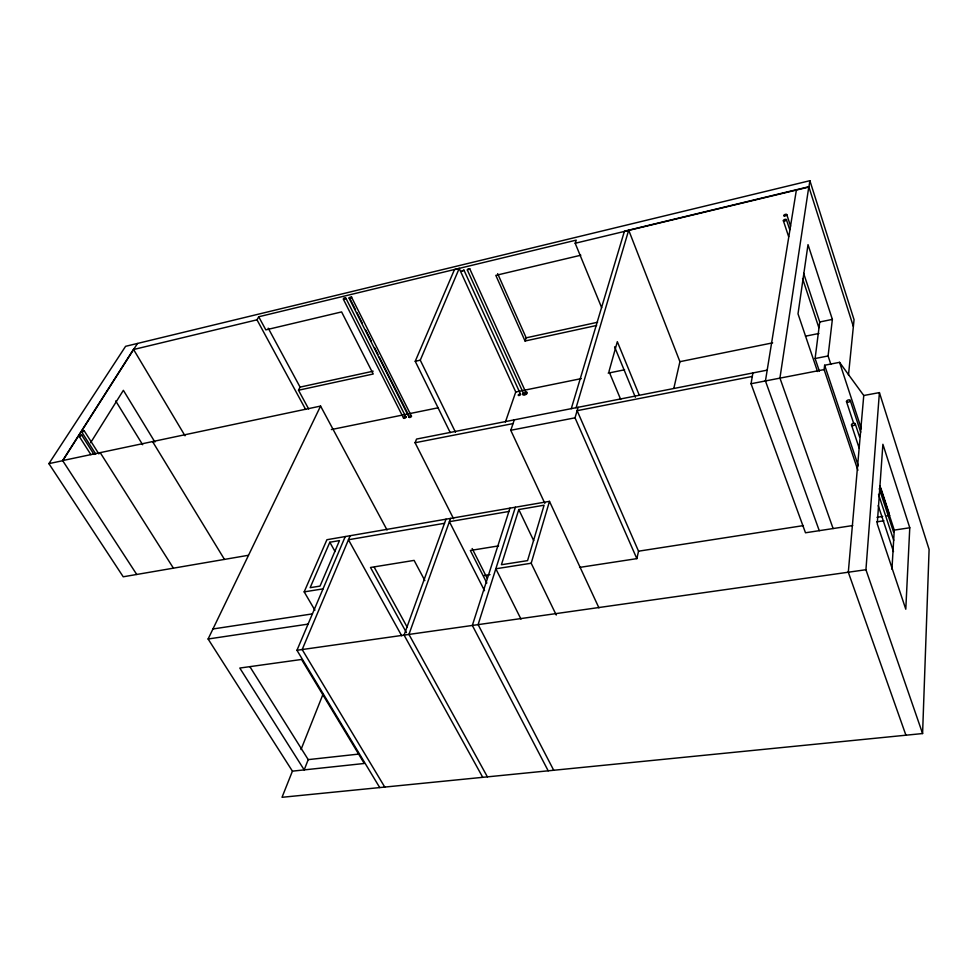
<?xml version="1.0" encoding="UTF-8"?>
<svg xmlns="http://www.w3.org/2000/svg" width="978" height="978" viewBox="0 0 978 978"><rect width="100%" height="100%" fill="white"/><g stroke="black" fill="none" stroke-linecap="round" stroke-linejoin="round"><path stroke-width="1.47" d="M387.056 530.015L320.588 406.078L208.106 639.001L292.422 771.153L282.019 797.302L922.584 733.549L929.1 549.44L879.405 392.606L863.757 395.503L839.54 362.337L824.637 365.246L824.124 369.586L857.889 470.296M349.366 297.605C348.364 300.417 355.087 295.05 349.366 297.605M909.772 527.765L905.787 609.208L877.254 523.939L882.889 444.281L909.772 527.765L894.259 530.1L891.948 569.22M922.584 733.549L865.933 569.722L879.405 392.606M848.305 572.216L863.757 395.503M84.218 430.858L81.871 432.227L84.157 430.723L98.851 453.89M848.488 375.087L854.051 319.708L809.882 180.698L125.587 346.322L48.9 463.633L123.228 576.788L248.436 555.284M830.897 364.439L828.085 355.968L832.364 319.39L808.011 244.634L798.011 313.828L817.522 371.518M819.368 371.175L815.102 358.523L819.735 321.982L803.635 273.314M571.274 408.682L624.441 231.187L808.818 186.737L779.931 378.058L833.109 528.548M808.928 187.042L809.882 180.698M765.444 380.943L796.373 190.062M852.682 525.553L805.493 532.778L751.043 383.731L752.889 373.021M523.817 394.158L467.313 269.94L468.169 268.84L469.721 268.705L526.127 392.973M673.879 388.107L679.918 361.677L628.695 230.16L576.091 407.74M579.575 567.411L636.849 558.634L638.536 551.189L577.13 410.674L752.302 376.432M405.919 417.141L403.718 417.594M556.25 615.04L531.188 563.242L549.477 501.347L326.909 539.722L304.182 591.873L314.916 610.223M636.849 558.634L575.027 417.826L578.108 407.337M345.723 298.253C340.344 297.141 348.73 299.953 343.376 298.84M518.792 509.55L501.421 564.734L527.558 560.626L544.086 505.198L518.792 509.55L533.682 540.663M515.369 507.227L478.108 624.6L553.719 770.261M509.966 508.157L472.337 625.419L548.193 770.811M510.785 430.357L514.269 419.88M601.678 307.728L575.186 243.265L576.25 240.123L258.718 316.762L256.994 319.818L133.595 349.513L62.714 460.711L48.9 463.633M505.394 422.056L515.748 391.97L459.208 268.449L454.464 269.598L415.234 361.285L450.235 432.606M596.629 325.466L525.052 341.016L526.176 337.826L497.655 273.657M450.577 518.401L408.938 634.404L487.399 776.862M445.992 519.184L404.073 635.101L482.741 777.327M250.05 666.947L308.217 759.625L304.195 769.894L239.793 668.047L301.554 659.465L364.293 763.476L292.422 771.153M301.004 749.564L322.972 694.307M453.596 518.78L415.075 442.741L416.555 439.061L767.155 370.149M350.161 535.712L302.178 649.551L384.757 787.07M455.479 432.227L420.271 360.185L459.208 268.449M379.721 787.571L296.957 650.284L345.246 536.555M329.83 542.24L310.148 587.68L320.026 586.103L339.476 540.589L329.83 542.24L335.063 551.543M308.645 408.951L298.498 390.234L300.075 387.117L373.168 371.188M90.624 442.716L123.375 390.32L154.915 442.068M136.737 574.477L62.629 460.577L133.485 349.329L185.013 435.785M133.595 349.513L137.47 343.51M575.186 243.265L808.916 187.042M580.834 255.221L495.822 275.368L525.052 341.016M415.234 361.285L420.271 360.185M526.176 337.826L597.595 322.251M298.498 390.234L373.229 373.999L341.603 311.921L265.82 329.879L258.718 316.762M62.629 460.577L320.588 406.078M819.735 321.982L832.364 319.39M331.346 429.562L438.34 407.753M515.748 391.97L581.348 378.596M608.182 373.131L624.575 369.782M679.918 361.677L772.669 342.85M805.493 336.188L818.928 333.461M815.102 358.523L828.085 355.968M415.075 442.741L513.01 423.596M575.027 417.826L510.748 430.271L544.844 503.364M751.043 383.731L824.124 369.586M508.902 511.47L449.403 521.677L484.526 590.7M444.513 523.291L348.461 539.746L401.726 635.822M498.597 545.883L470.345 550.48L486.836 583.035M304.182 591.873L323.033 588.878M531.188 563.242L495.834 568.78L520.981 619.111M638.536 551.189L803.403 525.602M483.988 575.577L489.99 574.648M877.009 517.313L882.682 516.433M886.948 515.785L889.784 515.345M876.691 521.861L883.904 520.761M212.947 628.976L312.41 613.891M208.106 639.001L308.07 624.123M296.957 650.284L865.933 569.722M308.217 759.625L359.048 754.05M93.998 454.44L81.724 435.161L80.489 435.32L79.426 436.665L90.893 454.66M79.426 436.665L81.724 435.161M467.313 269.94L469.721 268.705M463.963 270.148L461.579 271.371L463.963 270.148L520.553 394.171M81.871 432.227L95.771 454.098M100.208 452.643L173.412 568.169M115.71 400.943L142.629 444.721M152.568 441.579L224.463 559.404M406.408 632.57L370.503 567.472L414.11 560.394L424.855 580.614M374.317 567.387L407.166 627.118M256.994 319.818L305.637 409.452M268.229 328.18L300.075 387.117M343.339 299.17L403.584 418.156M345.747 297.935L405.882 416.983M472.154 548.524L487.215 578.34M351.554 297.214L411.457 416.163M350.051 298.95L355.491 309.781M356.86 312.483L362.312 323.302M365.711 330.063L371.163 340.882M374.574 347.642L377.985 354.415M379.342 357.117L409.317 416.628A1.296 0.623 -26.7 0 0 409.733 417.496A1.296 0.623 -26.7 0 0 411.408 416.469A1.296 0.623 -26.7 0 0 410.418 415.956M349.097 298.168L409.097 417.215M549.477 501.347L598.939 607.876M620.688 399.427L608.988 371.469L617.326 341.677L639.184 394.965M614.587 346.823L635.358 397.227M765.419 380.87L819.258 530.675M848.268 572.118L905.921 735.211M824.637 365.246L858.281 465.809M851.52 425.063L859.149 448.058M878.232 505.553L893.489 551.543M783.378 220.747L788.647 236.639M802.559 278.547L818.867 327.679M786.777 214.598L790.591 226.15M855.249 423.816L859.528 436.763M878.525 494.306L893.721 540.345M786.398 219.634L789.747 229.757M846.508 401.689L853.672 423.352M839.54 362.337L861.349 428.743M880.787 487.912L889.32 513.902M879.674 485.699L894.259 530.1M850.249 400.418L860.713 432.227M879.271 488.621L893.55 531.995M808.818 186.737L853.354 326.469M524.856 392.288A2.469 1.222 -24.6 0 1 527.166 393.242A2.469 1.222 -24.6 0 1 523.585 395.063A2.469 1.222 -24.6 0 1 523.731 392.863M525.785 392.789A1.296 0.648 -24.6 0 1 525.932 393.669A1.296 0.648 -24.6 0 1 524.33 394.366A1.296 0.648 -24.6 0 1 523.902 393.596M519.66 394A1.284 0.636 -24.7 0 1 520.467 394.721A1.284 0.636 -24.7 0 1 518.609 395.515A1.284 0.636 -24.7 0 1 518.768 394.391M405.344 416.762A1.296 0.623 -26.8 0 1 405.638 417.679A1.296 0.623 -26.8 0 1 403.816 418.327A1.296 0.623 -26.8 0 1 404.159 417.178M784.001 221.065A1.614 0.733 -19.8 0 0 786.422 219.83A1.614 0.733 -19.8 0 0 784.234 219.671A1.614 0.733 -19.8 0 0 784.001 221.065M784.393 216.016A1.601 0.721 -19.8 0 0 786.801 214.793A1.601 0.721 -19.8 0 0 784.625 214.634A1.601 0.721 -19.8 0 0 784.393 216.016M852.339 425.601A1.968 1.088 -17.5 0 0 855.285 424.097A1.968 1.088 -17.5 0 0 852.523 423.608A1.968 1.088 -17.5 0 0 852.339 425.601M847.327 402.215A1.968 1.076 -17.7 0 0 850.285 400.699A1.968 1.076 -17.7 0 0 847.523 400.246A1.968 1.076 -17.7 0 0 847.327 402.215"/></g></svg>
